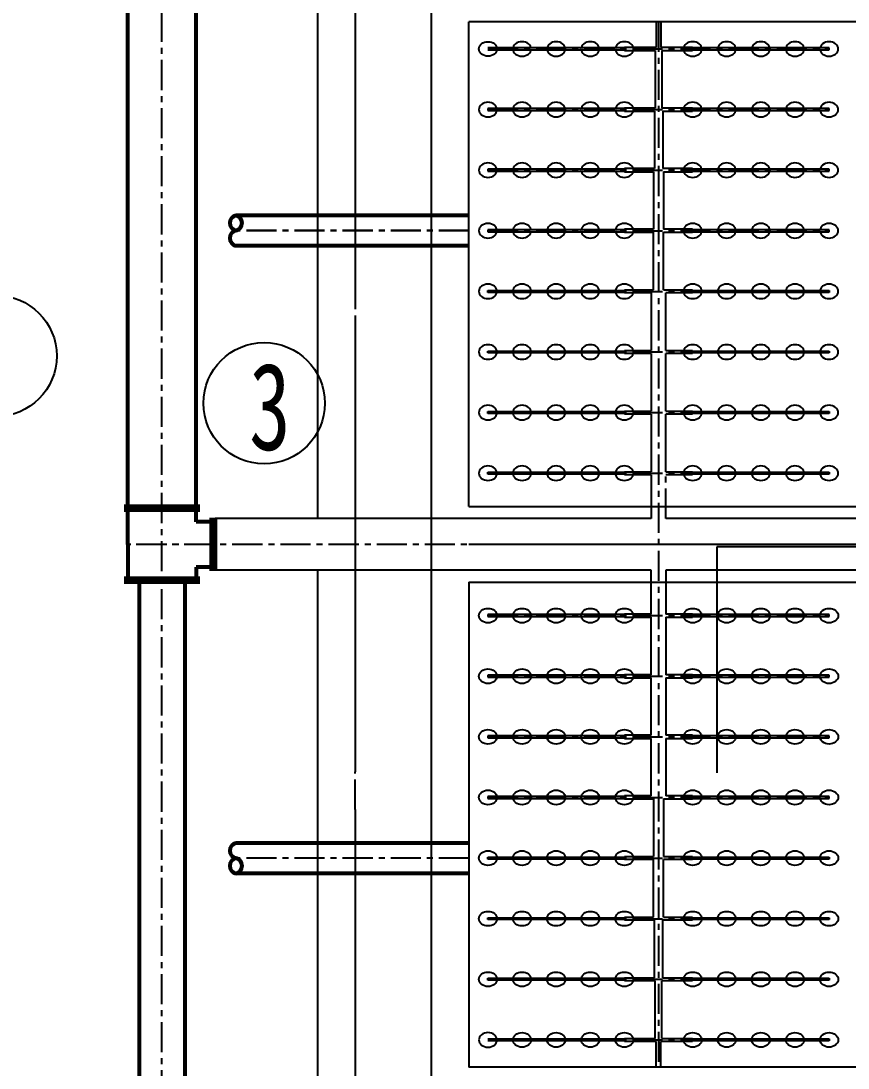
# Model space of a CAD drawing. Header units: millimetres. Extents: x 738100 to 1284508, y 138373 to 260796.
# Drawn here: x 775173 to 783900, y 197592 to 208649 of the extents above; entities that cross this region are included whole.
import ezdxf

# ---------------------------------------------------------------- set-up
doc = ezdxf.new("R2010")
doc.units = ezdxf.units.MM
doc.linetypes.add('CENTER', pattern=[50.8, 31.75, -6.35, 6.35, -6.35])
doc.layers.add('空气管道', color=4, linetype='Continuous', lineweight=53)
doc.layers.add('轴线', color=6, linetype='CENTER')
doc.styles.add('样式 3', font='', dxfattribs={"width": 0.7, "height": 1000})
doc.styles.add('长仿宋', font='simfang.ttf', dxfattribs={"width": 0.7})
doc.styles.get('样式 3').set_extended_font_data('FangSong_GB2312')
doc.dimstyles.new('副本ISO-25', dxfattribs={"dimtxt": 750, "dimasz": 400, "dimexe": 500, "dimexo": 200, "dimgap": 200, "dimtad": 1, "dimdec": 1, "dimdsep": 46, "dimtxsty": '长仿宋', "dimblk": 'ARCHTICK', "dimcen": 200, "dimadec": 0, "dimazin": 0, "dimtfac": 1, "dimtdec": 1, "dimtmove": 0, "dimatfit": 3, "dimldrblk": 'ARCHTICK', "dimfxl": 0.5, "dimfxlon": 1, "dimarcsym": 0})

# ---------------------------------------------------------------- blocks, each defined once
blk = doc.blocks.new('_ArchTick')
at = {"color": 0, "linetype": 'ByBlock', "lineweight": 25, "const_width": 0.15}
blk.add_lwpolyline([(-0.5, -0.5), (0.5, 0.5)], dxfattribs=at)
blk = doc.blocks.new('*D31')
at = {"color": 0, "lineweight": -2, "ltscale": 100, "transparency": 16777216}
for p, q in [((766220, 197601), (766220, 199866)), ((766220, 197601), (765720, 197601)), ((766220, 197252), (766220, 197601)), ((766220, 197252), (765720, 197252)), ((766220, 197252), (766220, 196852))]:
    blk.add_line(p, q, dxfattribs=at)
at = {"layer": 'Defpoints', "color": 0, "ltscale": 100, "transparency": 16777216}
for p in [(766220, 197601), (779900, 197601), (779900, 197252)]:
    blk.add_point(p, dxfattribs=at)
at = {"color": 0, "lineweight": -2, "ltscale": 100, "transparency": 16777216, "xscale": 400, "yscale": 400, "zscale": 400}
for p, rotation in [((766220, 197601), 270), ((766220, 197252), 90)]:
    blk.add_blockref('_ArchTick', p, dxfattribs=dict(at, rotation=rotation))
at = {"color": 0, "lineweight": -3, "ltscale": 100, "transparency": 16777216, "insert": (765640, 199134), "char_height": 750, "attachment_point": 5, "rotation": 90, "style": '长仿宋'}
blk.add_mtext('349', dxfattribs=at)
blk = doc.blocks.new('*D32')
at = {"color": 0, "lineweight": -2, "ltscale": 100, "transparency": 16777216}
for p, q in [((766220, 202849), (765720, 202849)), ((766220, 202849), (766220, 197601)), ((766220, 197601), (765720, 197601))]:
    blk.add_line(p, q, dxfattribs=at)
at = {"layer": 'Defpoints', "color": 0, "ltscale": 100, "transparency": 16777216}
for p in [(781824, 202849), (766220, 197601), (781876, 197601)]:
    blk.add_point(p, dxfattribs=at)
at = {"color": 0, "lineweight": -2, "ltscale": 100, "transparency": 16777216, "xscale": 400, "yscale": 400, "zscale": 400}
for p, rotation in [((766220, 202849), 90), ((766220, 197601), 270)]:
    blk.add_blockref('_ArchTick', p, dxfattribs=dict(at, rotation=rotation))
at = {"color": 0, "lineweight": -3, "ltscale": 100, "transparency": 16777216, "insert": (765640, 200225), "char_height": 750, "attachment_point": 5, "rotation": 90, "style": '长仿宋'}
blk.add_mtext('5248', dxfattribs=at)
blk = doc.blocks.new('*D38')
at = {"color": 0, "lineweight": -2, "ltscale": 100, "transparency": 16777216}
for p, q in [((766220, 208990), (766220, 209390)), ((766220, 208990), (765720, 208990)), ((766220, 208990), (766220, 208641)), ((766220, 208641), (765720, 208641)), ((766220, 208641), (766220, 206376))]:
    blk.add_line(p, q, dxfattribs=at)
at = {"layer": 'Defpoints', "color": 0, "ltscale": 100, "transparency": 16777216}
for p in [(779900, 208990), (766220, 208641), (779900, 208641)]:
    blk.add_point(p, dxfattribs=at)
at = {"color": 0, "lineweight": -2, "ltscale": 100, "transparency": 16777216, "xscale": 400, "yscale": 400, "zscale": 400}
for p, rotation in [((766220, 208990), 270), ((766220, 208641), 90)]:
    blk.add_blockref('_ArchTick', p, dxfattribs=dict(at, rotation=rotation))
at = {"color": 0, "lineweight": -3, "ltscale": 100, "transparency": 16777216, "insert": (765640, 207109), "char_height": 750, "attachment_point": 5, "rotation": 90, "style": '长仿宋'}
blk.add_mtext('349', dxfattribs=at)
blk = doc.blocks.new('*D39')
at = {"color": 0, "lineweight": -2, "ltscale": 100, "transparency": 16777216}
for p, q in [((766220, 208641), (765720, 208641)), ((766220, 203393), (766220, 208641)), ((766220, 203393), (765720, 203393))]:
    blk.add_line(p, q, dxfattribs=at)
at = {"layer": 'Defpoints', "color": 0, "ltscale": 100, "transparency": 16777216}
for p in [(766220, 208641), (781876, 208641), (781824, 203393)]:
    blk.add_point(p, dxfattribs=at)
at = {"color": 0, "lineweight": -2, "ltscale": 100, "transparency": 16777216, "xscale": 400, "yscale": 400, "zscale": 400}
for p, rotation in [((766220, 208641), 90), ((766220, 203393), 270)]:
    blk.add_blockref('_ArchTick', p, dxfattribs=dict(at, rotation=rotation))
at = {"color": 0, "lineweight": -3, "ltscale": 100, "transparency": 16777216, "insert": (765640, 206017), "char_height": 750, "attachment_point": 5, "rotation": 90, "style": '长仿宋'}
blk.add_mtext('5248', dxfattribs=at)

msp = doc.modelspace()

# ---------------------------------------------------------------- linework, layer by layer
at = {"lineweight": -3, "ltscale": 100}
for p, q in [((778300.494, 237163.753), (778300.494, 203393.464)), ((843900.494, 208641.464), (779900.494, 208641.464)), ((778300.494, 202849.464), (778300.494, 166920.906)), ((778700.494, 200321.464), (778700.494, 166920.906)), ((843900.494, 197601.464), (779900.494, 197601.464))]:
    msp.add_line(p, q, dxfattribs=at)
at = {"lineweight": -3}
for p, q in [((778700.494, 237163.753), (778700.494, 205921.464)), ((779500.494, 210357.734), (779500.494, 202881.464)), ((779900.494, 203521.464), (779900.494, 208641.464)), ((779900.494, 203521.464), (779900.494, 208641.464)), ((779900.494, 203521.464), (779900.494, 208641.464)), ((778700.494, 205521.464), (778700.494, 200721.464)), ((779500.494, 202881.464), (779500.494, 169717.864)), ((779900.494, 202721.464), (779900.494, 197601.464)), ((779900.494, 202721.464), (779900.494, 197601.464))]:
    msp.add_line(p, q, dxfattribs=at)
at = {"ltscale": 10}
for p, q in [((781876.494, 208641.464), (781876.494, 208369.464)), ((781924.494, 208641.464), (781924.494, 208369.464)), ((781540.494, 208363.704), (780100.494, 208363.704)), ((780100.494, 208343.224), (781540.494, 208343.224)), ((781876.494, 208369.464), (781540.494, 208369.464)), ((781540.494, 208369.464), (781540.494, 208363.704)), ((781540.494, 208343.224), (781540.494, 208337.464)), ((781540.494, 208337.464), (781864.494, 208337.464)), ((781864.494, 208337.464), (781864.494, 207729.464)), ((782260.494, 208369.464), (781924.494, 208369.464)), ((781936.494, 208337.464), (782260.494, 208337.464)), ((781936.494, 208337.464), (781936.494, 207729.464)), ((782260.494, 208363.704), (782260.494, 208369.464)), ((783700.494, 208363.704), (782260.494, 208363.704)), ((782260.494, 208337.464), (782260.494, 208343.224)), ((782260.494, 208343.224), (783700.494, 208343.224)), ((783700.494, 208343.224), (783700.494, 208363.704)), ((780100.494, 207723.704), (780100.494, 207703.224)), ((781540.494, 207723.704), (780100.494, 207723.704)), ((780100.494, 207703.224), (781540.494, 207703.224)), ((781864.494, 207729.464), (781540.494, 207729.464)), ((781540.494, 207729.464), (781540.494, 207723.704)), ((781540.494, 207703.224), (781540.494, 207697.464)), ((781540.494, 207697.464), (781856.494, 207697.464)), ((781856.494, 207697.464), (781856.494, 207089.464)), ((782260.494, 207729.464), (781936.494, 207729.464)), ((781944.494, 207697.464), (782260.494, 207697.464)), ((781944.494, 207697.464), (781944.494, 207089.464)), ((782260.494, 207723.704), (782260.494, 207729.464)), ((783700.494, 207723.704), (782260.494, 207723.704)), ((782260.494, 207697.464), (782260.494, 207703.224)), ((782260.494, 207703.224), (783700.494, 207703.224)), ((783700.494, 207703.224), (783700.494, 207723.704)), ((780100.494, 207083.704), (780100.494, 207063.224)), ((781540.494, 207083.704), (780100.494, 207083.704)), ((780100.494, 207063.224), (781540.494, 207063.224)), ((781856.494, 207089.464), (781540.494, 207089.464)), ((781540.494, 207089.464), (781540.494, 207083.704)), ((781540.494, 207063.224), (781540.494, 207057.464)), ((781540.494, 207057.464), (781848.494, 207057.464)), ((781848.494, 207057.464), (781848.494, 206449.464)), ((782260.494, 207089.464), (781944.494, 207089.464)), ((781952.494, 207057.464), (782260.494, 207057.464)), ((781952.494, 207057.464), (781952.494, 206449.464)), ((782260.494, 207083.704), (782260.494, 207089.464)), ((783700.494, 207083.704), (782260.494, 207083.704)), ((782260.494, 207057.464), (782260.494, 207063.224)), ((782260.494, 207063.224), (783700.494, 207063.224)), ((783700.494, 207063.224), (783700.494, 207083.704)), ((780100.494, 206443.704), (780100.494, 206423.224)), ((781540.494, 206443.704), (780100.494, 206443.704)), ((781848.494, 206449.464), (781540.494, 206449.464)), ((781540.494, 206449.464), (781540.494, 206443.704)), ((782260.494, 206449.464), (781952.494, 206449.464)), ((782260.494, 206443.704), (782260.494, 206449.464)), ((783700.494, 206443.704), (782260.494, 206443.704)), ((783700.494, 206423.224), (783700.494, 206443.704)), ((780100.494, 206423.224), (781540.494, 206423.224)), ((781540.494, 206423.224), (781540.494, 206417.464)), ((781540.494, 206417.464), (781848.494, 206417.464)), ((781848.494, 205809.464), (781848.494, 206417.464)), ((781952.494, 206417.464), (782260.494, 206417.464)), ((781952.494, 205809.464), (781952.494, 206417.464)), ((782260.494, 206417.464), (782260.494, 206423.224)), ((782260.494, 206423.224), (783700.494, 206423.224)), ((780100.494, 205783.224), (780100.494, 205803.704)), ((780100.494, 205803.704), (781540.494, 205803.704)), ((781540.494, 205783.224), (780100.494, 205783.224)), ((781540.494, 205803.704), (781540.494, 205809.464)), ((781540.494, 205809.464), (781848.494, 205809.464)), ((781540.494, 205777.464), (781540.494, 205783.224)), ((781824.494, 205777.464), (781540.494, 205777.464)), ((781824.494, 205777.464), (781824.494, 205169.464)), ((781952.494, 205809.464), (782260.494, 205809.464)), ((782260.494, 205777.464), (781976.494, 205777.464)), ((781976.494, 205169.464), (781976.494, 205777.464)), ((782260.494, 205809.464), (782260.494, 205803.704)), ((782260.494, 205803.704), (783700.494, 205803.704)), ((783700.494, 205783.224), (782260.494, 205783.224)), ((782260.494, 205783.224), (782260.494, 205777.464)), ((783700.494, 205803.704), (783700.494, 205783.224)), ((780100.494, 205143.224), (780100.494, 205163.704)), ((780100.494, 205163.704), (781540.494, 205163.704)), ((781540.494, 205143.224), (780100.494, 205143.224)), ((781540.494, 205163.704), (781540.494, 205169.464)), ((781540.494, 205169.464), (781824.494, 205169.464)), ((781540.494, 205137.464), (781540.494, 205143.224)), ((781824.494, 205137.464), (781540.494, 205137.464)), ((781824.494, 205137.464), (781824.494, 204529.464)), ((781976.494, 205169.464), (782260.494, 205169.464)), ((782260.494, 205137.464), (781976.494, 205137.464)), ((781976.494, 204529.464), (781976.494, 205137.464)), ((782260.494, 205169.464), (782260.494, 205163.704)), ((782260.494, 205163.704), (783700.494, 205163.704)), ((783700.494, 205143.224), (782260.494, 205143.224)), ((782260.494, 205143.224), (782260.494, 205137.464)), ((783700.494, 205163.704), (783700.494, 205143.224)), ((780100.494, 204503.224), (780100.494, 204523.704)), ((780100.494, 204523.704), (781540.494, 204523.704)), ((781540.494, 204503.224), (780100.494, 204503.224)), ((781540.494, 204523.704), (781540.494, 204529.464)), ((781540.494, 204529.464), (781824.494, 204529.464)), ((781540.494, 204497.464), (781540.494, 204503.224)), ((781824.494, 204497.464), (781540.494, 204497.464)), ((781824.494, 204497.464), (781824.494, 203889.464)), ((781976.494, 204529.464), (782260.494, 204529.464)), ((782260.494, 204497.464), (781976.494, 204497.464)), ((781976.494, 203889.464), (781976.494, 204497.464)), ((782260.494, 204529.464), (782260.494, 204523.704)), ((782260.494, 204523.704), (783700.494, 204523.704)), ((783700.494, 204503.224), (782260.494, 204503.224)), ((782260.494, 204503.224), (782260.494, 204497.464)), ((783700.494, 204523.704), (783700.494, 204503.224)), ((780100.494, 203863.224), (780100.494, 203883.704)), ((780100.494, 203883.704), (781540.494, 203883.704)), ((781540.494, 203863.224), (780100.494, 203863.224)), ((781540.494, 203883.704), (781540.494, 203889.464)), ((781540.494, 203889.464), (781824.494, 203889.464)), ((781540.494, 203857.464), (781540.494, 203863.224)), ((781824.494, 203857.464), (781540.494, 203857.464)), ((781824.494, 203857.464), (781824.494, 203393.464)), ((781976.494, 203889.464), (782260.494, 203889.464)), ((782260.494, 203857.464), (781976.494, 203857.464)), ((782260.494, 203889.464), (782260.494, 203883.704)), ((782260.494, 203883.704), (783700.494, 203883.704)), ((783700.494, 203863.224), (782260.494, 203863.224)), ((782260.494, 203863.224), (782260.494, 203857.464)), ((783700.494, 203883.704), (783700.494, 203863.224)), ((779900.494, 203521.464), (843900.494, 203521.464)), ((781824.494, 203393.464), (777220.494, 203393.464)), ((785824.494, 203393.464), (781976.494, 203393.464)), ((784730.55, 203097.541), (782514.211, 203097.541)), ((782514.211, 203097.541), (782514.211, 200711.12)), ((781824.494, 202849.464), (777220.494, 202849.464)), ((781824.494, 202385.464), (781824.494, 202849.464)), ((781976.494, 202849.464), (781976.494, 202385.464)), ((785824.494, 202849.464), (781976.494, 202849.464)), ((779900.494, 202721.464), (843900.494, 202721.464)), ((780100.494, 202379.704), (780100.494, 202359.224)), ((781540.494, 202379.704), (780100.494, 202379.704)), ((780100.494, 202359.224), (781540.494, 202359.224)), ((781824.494, 202385.464), (781540.494, 202385.464)), ((781540.494, 202385.464), (781540.494, 202379.704)), ((781540.494, 202359.224), (781540.494, 202353.464)), ((781540.494, 202353.464), (781824.494, 202353.464)), ((781824.494, 201745.464), (781824.494, 202353.464)), ((782260.494, 202385.464), (781976.494, 202385.464)), ((781976.494, 202353.464), (782260.494, 202353.464)), ((781976.494, 202353.464), (781976.494, 201745.464)), ((782260.494, 202379.704), (782260.494, 202385.464)), ((783700.494, 202379.704), (782260.494, 202379.704)), ((782260.494, 202353.464), (782260.494, 202359.224)), ((782260.494, 202359.224), (783700.494, 202359.224)), ((783700.494, 202359.224), (783700.494, 202379.704)), ((780100.494, 201739.704), (780100.494, 201719.224)), ((781540.494, 201739.704), (780100.494, 201739.704)), ((780100.494, 201719.224), (781540.494, 201719.224)), ((781824.494, 201745.464), (781540.494, 201745.464)), ((781540.494, 201745.464), (781540.494, 201739.704)), ((781540.494, 201719.224), (781540.494, 201713.464)), ((781540.494, 201713.464), (781824.494, 201713.464)), ((781824.494, 201105.464), (781824.494, 201713.464)), ((782260.494, 201745.464), (781976.494, 201745.464)), ((781976.494, 201713.464), (782260.494, 201713.464)), ((781976.494, 201713.464), (781976.494, 201105.464)), ((782260.494, 201739.704), (782260.494, 201745.464)), ((783700.494, 201739.704), (782260.494, 201739.704)), ((782260.494, 201713.464), (782260.494, 201719.224)), ((782260.494, 201719.224), (783700.494, 201719.224)), ((783700.494, 201719.224), (783700.494, 201739.704)), ((780100.494, 201099.704), (780100.494, 201079.224)), ((781540.494, 201099.704), (780100.494, 201099.704)), ((780100.494, 201079.224), (781540.494, 201079.224)), ((781824.494, 201105.464), (781540.494, 201105.464)), ((781540.494, 201105.464), (781540.494, 201099.704)), ((781540.494, 201079.224), (781540.494, 201073.464)), ((781540.494, 201073.464), (781824.494, 201073.464)), ((781824.494, 200465.464), (781824.494, 201073.464)), ((782260.494, 201105.464), (781976.494, 201105.464)), ((781976.494, 201073.464), (782260.494, 201073.464)), ((781976.494, 201073.464), (781976.494, 200465.464)), ((782260.494, 201099.704), (782260.494, 201105.464)), ((783700.494, 201099.704), (782260.494, 201099.704)), ((782260.494, 201073.464), (782260.494, 201079.224)), ((782260.494, 201079.224), (783700.494, 201079.224)), ((783700.494, 201079.224), (783700.494, 201099.704)), ((780100.494, 200459.704), (780100.494, 200439.224)), ((781540.494, 200459.704), (780100.494, 200459.704)), ((780100.494, 200439.224), (781540.494, 200439.224)), ((781824.494, 200465.464), (781540.494, 200465.464)), ((781540.494, 200465.464), (781540.494, 200459.704)), ((781540.494, 200439.224), (781540.494, 200433.464)), ((781540.494, 200433.464), (781848.494, 200433.464)), ((781848.494, 200433.464), (781848.494, 199825.464)), ((781952.494, 200433.464), (782260.494, 200433.464)), ((781952.494, 200433.464), (781952.494, 199825.464)), ((782260.494, 200465.464), (781976.494, 200465.464)), ((782260.494, 200459.704), (782260.494, 200465.464)), ((783700.494, 200459.704), (782260.494, 200459.704)), ((782260.494, 200433.464), (782260.494, 200439.224)), ((782260.494, 200439.224), (783700.494, 200439.224)), ((783700.494, 200439.224), (783700.494, 200459.704)), ((780100.494, 199799.224), (780100.494, 199819.704)), ((780100.494, 199819.704), (781540.494, 199819.704)), ((781540.494, 199819.704), (781540.494, 199825.464)), ((781540.494, 199825.464), (781848.494, 199825.464)), ((781952.494, 199825.464), (782260.494, 199825.464)), ((782260.494, 199825.464), (782260.494, 199819.704)), ((782260.494, 199819.704), (783700.494, 199819.704)), ((783700.494, 199819.704), (783700.494, 199799.224)), ((781540.494, 199799.224), (780100.494, 199799.224)), ((781540.494, 199793.464), (781540.494, 199799.224)), ((781848.494, 199793.464), (781540.494, 199793.464)), ((781848.494, 199185.464), (781848.494, 199793.464)), ((782260.494, 199793.464), (781952.494, 199793.464)), ((781952.494, 199185.464), (781952.494, 199793.464)), ((783700.494, 199799.224), (782260.494, 199799.224)), ((782260.494, 199799.224), (782260.494, 199793.464)), ((780100.494, 199159.224), (780100.494, 199179.704)), ((780100.494, 199179.704), (781540.494, 199179.704)), ((781540.494, 199159.224), (780100.494, 199159.224)), ((781540.494, 199179.704), (781540.494, 199185.464)), ((781540.494, 199185.464), (781848.494, 199185.464)), ((781540.494, 199153.464), (781540.494, 199159.224)), ((781856.494, 199153.464), (781540.494, 199153.464)), ((781856.494, 198545.464), (781856.494, 199153.464)), ((782260.494, 199153.464), (781944.494, 199153.464)), ((781944.494, 198545.464), (781944.494, 199153.464)), ((781952.494, 199185.464), (782260.494, 199185.464)), ((782260.494, 199185.464), (782260.494, 199179.704)), ((782260.494, 199179.704), (783700.494, 199179.704)), ((783700.494, 199159.224), (782260.494, 199159.224)), ((782260.494, 199159.224), (782260.494, 199153.464)), ((783700.494, 199179.704), (783700.494, 199159.224)), ((780100.494, 198519.224), (780100.494, 198539.704)), ((780100.494, 198539.704), (781540.494, 198539.704)), ((781540.494, 198519.224), (780100.494, 198519.224)), ((781540.494, 198539.704), (781540.494, 198545.464)), ((781540.494, 198545.464), (781856.494, 198545.464)), ((781540.494, 198513.464), (781540.494, 198519.224)), ((781864.494, 198513.464), (781540.494, 198513.464)), ((781864.494, 197905.464), (781864.494, 198513.464)), ((782260.494, 198513.464), (781936.494, 198513.464)), ((781936.494, 197905.464), (781936.494, 198513.464)), ((781944.494, 198545.464), (782260.494, 198545.464)), ((782260.494, 198545.464), (782260.494, 198539.704)), ((782260.494, 198539.704), (783700.494, 198539.704)), ((783700.494, 198519.224), (782260.494, 198519.224)), ((782260.494, 198519.224), (782260.494, 198513.464)), ((783700.494, 198539.704), (783700.494, 198519.224)), ((780100.494, 197899.704), (781540.494, 197899.704)), ((781540.494, 197879.224), (780100.494, 197879.224)), ((781540.494, 197899.704), (781540.494, 197905.464)), ((781540.494, 197905.464), (781864.494, 197905.464)), ((781540.494, 197873.464), (781540.494, 197879.224)), ((781876.494, 197873.464), (781540.494, 197873.464)), ((781876.494, 197601.464), (781876.494, 197873.464)), ((781924.494, 197601.464), (781924.494, 197873.464)), ((782260.494, 197873.464), (781924.494, 197873.464)), ((781936.494, 197905.464), (782260.494, 197905.464)), ((782260.494, 197905.464), (782260.494, 197899.704)), ((782260.494, 197899.704), (783700.494, 197899.704)), ((783700.494, 197879.224), (782260.494, 197879.224)), ((782260.494, 197879.224), (782260.494, 197873.464)), ((783700.494, 197899.704), (783700.494, 197879.224))]:
    msp.add_line(p, q, dxfattribs=at)
for centre in [(774910.423, 205111.535), (777739.216, 204612.547)]:
    msp.add_circle(centre, 640)
for centre, major_axis in [((780100.494, 208353.464), (-96, 0)), ((780100.494, 202369.464), (96, 0)), ((780460.494, 202369.464), (96, 0)), ((780820.494, 202369.464), (96, 0)), ((781180.494, 202369.464), (96, 0)), ((781540.494, 202369.464), (96, 0)), ((782260.494, 202369.464), (96, 0)), ((782620.494, 202369.464), (96, 0)), ((782980.494, 202369.464), (96, 0)), ((783340.494, 202369.464), (96, 0)), ((783700.494, 202369.464), (96, 0)), ((780100.494, 201729.464), (96, 0)), ((780460.494, 201729.464), (96, 0)), ((780820.494, 201729.464), (96, 0)), ((781180.494, 201729.464), (96, 0)), ((781540.494, 201729.464), (96, 0)), ((782260.494, 201729.464), (96, 0)), ((782620.494, 201729.464), (96, 0)), ((782980.494, 201729.464), (96, 0)), ((783340.494, 201729.464), (96, 0)), ((783700.494, 201729.464), (96, 0)), ((780100.494, 201089.464), (96, 0)), ((780460.494, 201089.464), (96, 0)), ((780820.494, 201089.464), (96, 0)), ((781180.494, 201089.464), (96, 0)), ((781540.494, 201089.464), (96, 0)), ((782260.494, 201089.464), (96, 0)), ((782620.494, 201089.464), (96, 0)), ((782980.494, 201089.464), (96, 0)), ((783340.494, 201089.464), (96, 0)), ((783700.494, 201089.464), (96, 0)), ((780100.494, 200449.464), (96, 0)), ((780460.494, 200449.464), (96, 0)), ((780820.494, 200449.464), (96, 0)), ((781180.494, 200449.464), (96, 0)), ((781540.494, 200449.464), (96, 0)), ((782260.494, 200449.464), (96, 0)), ((782620.494, 200449.464), (96, 0)), ((782980.494, 200449.464), (96, 0)), ((783340.494, 200449.464), (96, 0)), ((783700.494, 200449.464), (96, 0)), ((780100.494, 199809.464), (96, 0)), ((780460.494, 199809.464), (96, 0)), ((780820.494, 199809.464), (96, 0)), ((781180.494, 199809.464), (96, 0)), ((781540.494, 199809.464), (96, 0)), ((782260.494, 199809.464), (96, 0)), ((782620.494, 199809.464), (96, 0)), ((782980.494, 199809.464), (96, 0)), ((783340.494, 199809.464), (96, 0)), ((783700.494, 199809.464), (96, 0)), ((780100.494, 199169.464), (96, 0)), ((780460.494, 199169.464), (96, 0)), ((780820.494, 199169.464), (96, 0)), ((781180.494, 199169.464), (96, 0)), ((781540.494, 199169.464), (96, 0)), ((782260.494, 199169.464), (96, 0)), ((782620.494, 199169.464), (96, 0)), ((782980.494, 199169.464), (96, 0)), ((783340.494, 199169.464), (96, 0)), ((783700.494, 199169.464), (96, 0)), ((780100.494, 198529.464), (96, 0)), ((780460.494, 198529.464), (96, 0)), ((780820.494, 198529.464), (96, 0)), ((781180.494, 198529.464), (96, 0)), ((781540.494, 198529.464), (96, 0)), ((782260.494, 198529.464), (96, 0)), ((782620.494, 198529.464), (96, 0)), ((782980.494, 198529.464), (96, 0)), ((783340.494, 198529.464), (96, 0)), ((783700.494, 198529.464), (96, 0)), ((780460.494, 197889.464), (96, 0)), ((780820.494, 197889.464), (96, 0)), ((781180.494, 197889.464), (96, 0)), ((781540.494, 197889.464), (96, 0)), ((782260.494, 197889.464), (96, 0)), ((782620.494, 197889.464), (96, 0)), ((782980.494, 197889.464), (96, 0)), ((783340.494, 197889.464), (96, 0)), ((783700.494, 197889.464), (96, 0))]:
    msp.add_ellipse(centre, major_axis=major_axis, ratio=0.8, dxfattribs=at)
at = {"ltscale": 10, "extrusion": (0, 0, -1)}
for centre, major_axis in [((780460.494, 208353.464), (96, 0)), ((780820.494, 208353.464), (96, 0)), ((781180.494, 208353.464), (96, 0)), ((781540.494, 208353.464), (96, 0)), ((782260.494, 208353.464), (96, 0)), ((782620.494, 208353.464), (96, 0)), ((782980.494, 208353.464), (96, 0)), ((783340.494, 208353.464), (96, 0)), ((783700.494, 208353.464), (96, 0)), ((780100.494, 207713.464), (96, 0)), ((780460.494, 207713.464), (96, 0)), ((780820.494, 207713.464), (96, 0)), ((781180.494, 207713.464), (96, 0)), ((781540.494, 207713.464), (96, 0)), ((782260.494, 207713.464), (96, 0)), ((782620.494, 207713.464), (96, 0)), ((782980.494, 207713.464), (96, 0)), ((783340.494, 207713.464), (96, 0)), ((783700.494, 207713.464), (96, 0)), ((780100.494, 207073.464), (96, 0)), ((780460.494, 207073.464), (96, 0)), ((780820.494, 207073.464), (96, 0)), ((781180.494, 207073.464), (96, 0)), ((781540.494, 207073.464), (96, 0)), ((782260.494, 207073.464), (96, 0)), ((782620.494, 207073.464), (96, 0)), ((782980.494, 207073.464), (96, 0)), ((783340.494, 207073.464), (96, 0)), ((783700.494, 207073.464), (96, 0)), ((780100.494, 206433.464), (96, 0)), ((780460.494, 206433.464), (96, 0)), ((780820.494, 206433.464), (96, 0)), ((781180.494, 206433.464), (96, 0)), ((781540.494, 206433.464), (96, 0)), ((782260.494, 206433.464), (96, 0)), ((782620.494, 206433.464), (96, 0)), ((782980.494, 206433.464), (96, 0)), ((783340.494, 206433.464), (96, 0)), ((783700.494, 206433.464), (96, 0)), ((780100.494, 205793.464), (96, 0)), ((780460.494, 205793.464), (96, 0)), ((780820.494, 205793.464), (96, 0)), ((781180.494, 205793.464), (96, 0)), ((781540.494, 205793.464), (96, 0)), ((782260.494, 205793.464), (96, 0)), ((782620.494, 205793.464), (96, 0)), ((782980.494, 205793.464), (96, 0)), ((783340.494, 205793.464), (96, 0)), ((783700.494, 205793.464), (96, 0)), ((780100.494, 205153.464), (96, 0)), ((780460.494, 205153.464), (96, 0)), ((780820.494, 205153.464), (96, 0)), ((781180.494, 205153.464), (96, 0)), ((781540.494, 205153.464), (96, 0)), ((782260.494, 205153.464), (96, 0)), ((782620.494, 205153.464), (96, 0)), ((782980.494, 205153.464), (96, 0)), ((783340.494, 205153.464), (96, 0)), ((783700.494, 205153.464), (96, 0)), ((780100.494, 204513.464), (96, 0)), ((780460.494, 204513.464), (96, 0)), ((780820.494, 204513.464), (96, 0)), ((781180.494, 204513.464), (96, 0)), ((781540.494, 204513.464), (96, 0)), ((782260.494, 204513.464), (96, 0)), ((782620.494, 204513.464), (96, 0)), ((782980.494, 204513.464), (96, 0)), ((783340.494, 204513.464), (96, 0)), ((783700.494, 204513.464), (96, 0)), ((780100.494, 203873.464), (96, 0)), ((780460.494, 203873.464), (96, 0)), ((780820.494, 203873.464), (96, 0)), ((781180.494, 203873.464), (96, 0)), ((781540.494, 203873.464), (96, 0)), ((782260.494, 203873.464), (96, 0)), ((782620.494, 203873.464), (96, 0)), ((782980.494, 203873.464), (96, 0)), ((783340.494, 203873.464), (96, 0)), ((783700.494, 203873.464), (96, 0)), ((780100.494, 197889.464), (-96, 0))]:
    msp.add_ellipse(centre, major_axis=major_axis, ratio=0.8, dxfattribs=at)
for centre in [(780100.494, 207713.464), (780100.494, 207073.464), (780100.494, 206433.464), (780100.494, 205793.464), (780100.494, 205153.464), (780100.494, 204513.464), (780100.494, 203873.464)]:
    msp.add_ellipse(centre, major_axis=(-96, 0), ratio=0.8, start_param=3.141592654, end_param=9.424777961, dxfattribs=at)
at = {"ltscale": 10}
for centre in [(780100.494, 202369.464), (780100.494, 201729.464), (780100.494, 201089.464), (780100.494, 200449.464), (780100.494, 199809.464), (780100.494, 199169.464), (780100.494, 198529.464)]:
    msp.add_ellipse(centre, major_axis=(-96, 0), ratio=0.8, start_param=3.141592654, end_param=9.424777961, dxfattribs=at)
at = {"layer": 'Defpoints', "lineweight": 53}
for p, q in [((779900.618, 206595.702), (777441.653, 206595.702)), ((779900.618, 206275.702), (777441.653, 206275.702)), ((779900.618, 199967.227), (777441.653, 199967.227)), ((779900.618, 199647.227), (777441.653, 199647.227))]:
    msp.add_line(p, q, dxfattribs=at)
at = {"layer": 'Defpoints', "lineweight": 53, "ltscale": 10}
for centre, start, end in [((777459.287, 206515.702), 102.4302141, 257.5697859), ((777424.02, 206515.702), 282.4302141, 77.5697859), ((777459.287, 206355.702), 102.4302141, 257.5697859), ((777459.287, 199887.227), 102.4302141, 257.5697859), ((777459.287, 199727.227), 102.4302141, 257.5697859), ((777424.02, 199727.227), 282.4302141, 77.5697859)]:
    msp.add_arc(centre, 81.92, start, end, dxfattribs=at)
at = {"layer": '空气管道', "ltscale": 10}
for p, q in [((776300.494, 203121.464), (776300.494, 227684.024)), ((777020.494, 203361.464), (777020.494, 227684.024)), ((777060.494, 203521.464), (776260.494, 203521.464)), ((777060.494, 203481.464), (776260.494, 203481.464)), ((777180.494, 203361.464), (777020.494, 203361.464)), ((777180.494, 203401.464), (777180.494, 202841.464)), ((777220.494, 203401.464), (777220.494, 202841.464)), ((776300.494, 203121.464), (776300.494, 202761.464)), ((777180.494, 202881.464), (777020.494, 202881.464)), ((777020.494, 202881.464), (777020.494, 202761.464)), ((777060.494, 202761.464), (776260.494, 202761.464)), ((777060.494, 202721.464), (776260.494, 202721.464)), ((776420.494, 202721.464), (776420.494, 181503.355)), ((776900.494, 202721.464), (776900.494, 181503.355))]:
    msp.add_line(p, q, dxfattribs=at)
at = {"layer": '轴线', "ltscale": 10}
for p, q in [((776660.494, 181503.355), (776660.494, 228961.872)), ((781900.494, 208641.464), (781900.494, 197601.464)), ((780100.494, 208353.464), (783700.494, 208353.464)), ((780100.494, 208353.464), (783700.494, 208353.464)), ((780100.494, 207713.464), (783700.494, 207713.464)), ((780100.494, 207713.464), (783700.494, 207713.464)), ((780100.494, 207073.464), (783700.494, 207073.464)), ((780100.494, 207073.464), (783700.494, 207073.464)), ((779900.618, 206433.727), (777434.327, 206433.727)), ((779900.618, 206435.702), (777441.653, 206435.702)), ((780100.494, 206433.464), (783700.494, 206433.464)), ((780100.494, 206433.464), (783700.494, 206433.464)), ((780100.494, 205793.464), (783700.494, 205793.464)), ((780100.494, 205793.464), (783700.494, 205793.464)), ((780100.494, 205153.464), (783700.494, 205153.464)), ((780100.494, 205153.464), (783700.494, 205153.464)), ((780100.494, 204513.464), (783700.494, 204513.464)), ((780100.494, 204513.464), (783700.494, 204513.464)), ((780100.494, 203873.464), (783700.494, 203873.464)), ((781976.494, 203393.464), (781976.494, 203857.464)), ((777220.494, 203121.464), (776300.494, 203121.464)), ((846300.494, 203121.464), (776300.494, 203121.464)), ((780100.494, 202369.464), (783700.494, 202369.464)), ((780100.494, 201729.464), (783700.494, 201729.464)), ((780100.494, 201729.464), (783700.494, 201729.464)), ((780100.494, 201089.464), (783700.494, 201089.464)), ((780100.494, 201089.464), (783700.494, 201089.464)), ((780100.494, 200449.464), (783700.494, 200449.464)), ((780100.494, 200449.464), (783700.494, 200449.464)), ((779900.618, 199809.202), (777434.327, 199809.202)), ((779900.618, 199807.227), (777441.653, 199807.227)), ((780100.494, 199809.464), (783700.494, 199809.464)), ((780100.494, 199809.464), (783700.494, 199809.464)), ((780100.494, 199169.464), (783700.494, 199169.464)), ((780100.494, 199169.464), (783700.494, 199169.464)), ((780100.494, 198529.464), (783700.494, 198529.464)), ((780100.494, 198529.464), (783700.494, 198529.464)), ((780100.494, 197889.464), (783700.494, 197889.464)), ((780100.494, 197889.464), (783700.494, 197889.464))]:
    msp.add_line(p, q, dxfattribs=at)
at = {"layer": '轴线', "color": 0, "ltscale": 10}
for p, q in [((778700.494, 205921.464), (778700.494, 205521.464)), ((841976.494, 203121.464), (779900.494, 203121.464)), ((778700.494, 200321.464), (778700.494, 200721.464))]:
    msp.add_line(p, q, dxfattribs=at)

# ---------------------------------------------------------------- texts
at = {"insert": (777580.876, 205039.473), "char_height": 920.46, "width": 7190.62035, "attachment_point": 1, "rotation": 359.9940843, "style": '样式 3'}
msp.add_mtext('3', dxfattribs=at)

# ---------------------------------------------------------------- dimensions: what is measured, and where the dimension line sits
at = {"lineweight": -3, "ltscale": 100}
for base, p1, p2, angle, picture, middle in [((766219.551, 208641.464), (779900.494, 208990.48), (779900.494, 208641.464), 270, '*D38', (765640.266, 207108.964)), ((766219.551, 208641.464), (781824.494, 203393.464), (781876.494, 208641.464), 270, '*D39', (765640.266, 206017.464)), ((766219.551, 197601.464), (781824.494, 202849.464), (781876.494, 197601.464), 90, '*D32', (765640.266, 200225.464)), ((766219.551, 197601.464), (779900.494, 197252.449), (779900.494, 197601.464), 90, '*D31', (765640.266, 199133.964))]:
    dim = msp.add_linear_dim(base=base, p1=p1, p2=p2, angle=angle, dimstyle='副本ISO-25', dxfattribs=at)
    dim.commit()
    dim.dimension.update_dxf_attribs({"geometry": picture, "text_midpoint": middle})

doc.saveas('drawing.dxf')
